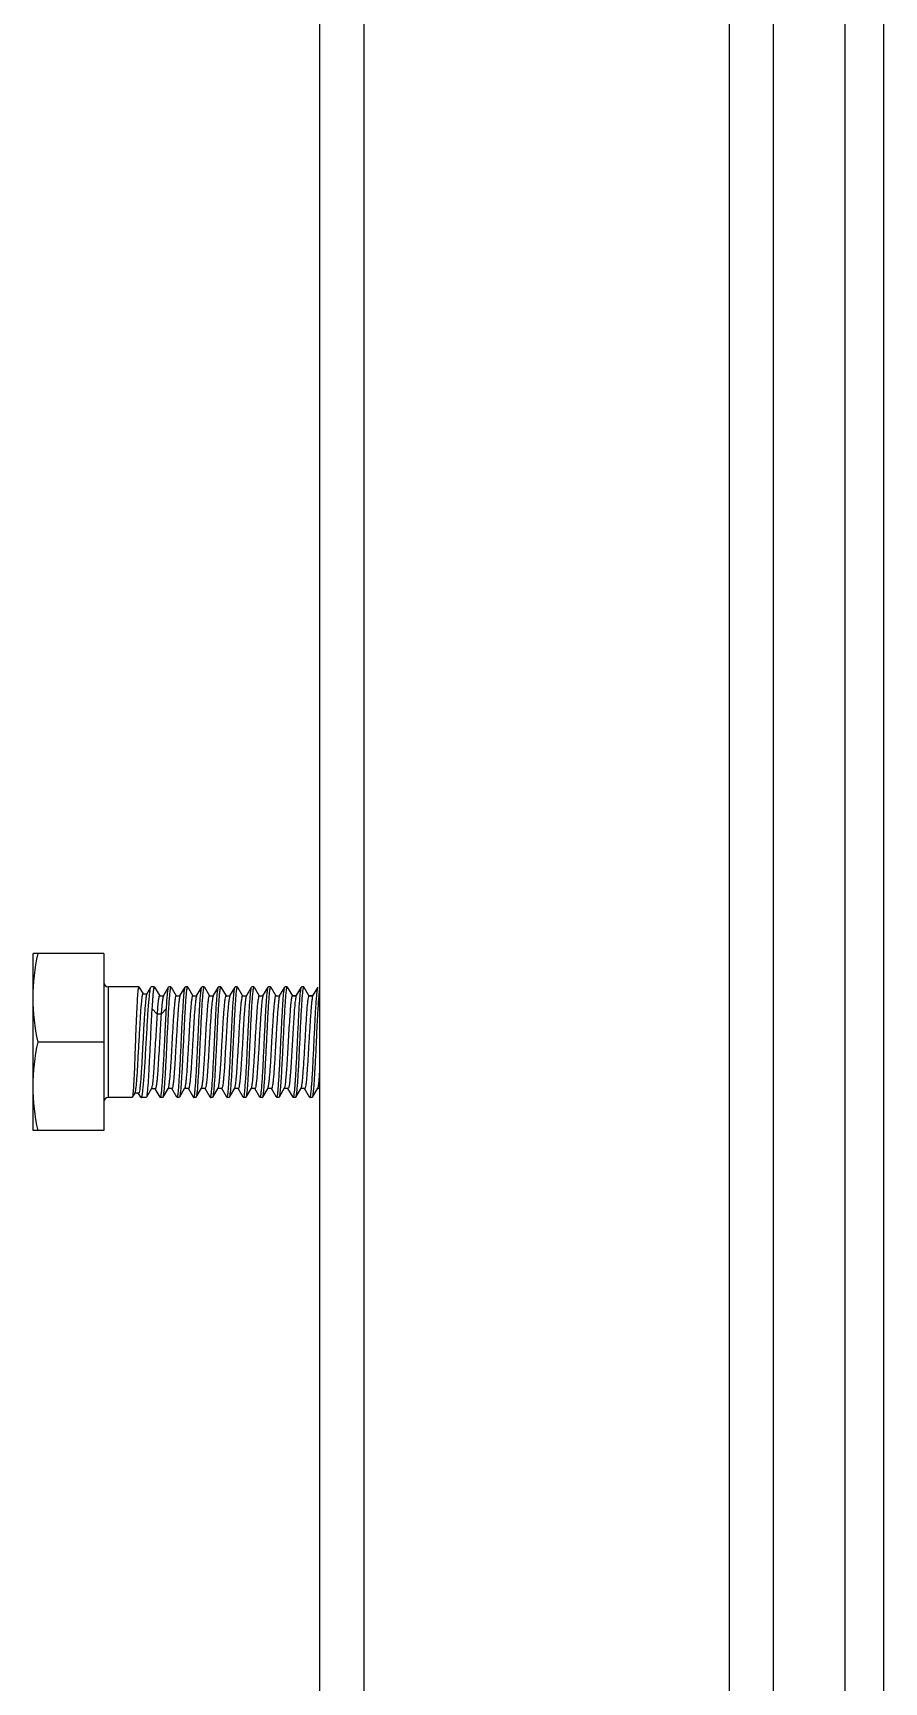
# Model space of a CAD drawing. Extents: x 27938 to 1042331, y -235042 to 1535213.
# Drawn here: x 730488 to 731117, y 753909 to 755128 of the extents above; entities that cross this region are included whole.
import ezdxf

# ---------------------------------------------------------------- set-up
doc = ezdxf.new("R2010")
doc.units = 0
doc.header["$LTSCALE"] = 1000
doc.header["$MEASUREMENT"] = 0

msp = doc.modelspace()

# ---------------------------------------------------------------- linework, layer by layer
for p, q in [((731116.6, 753199.4), (731116.6, 755867.8)), ((731088, 753483.8), (731088, 755746.9)), ((730699.6, 755594.1), (730699.6, 752879.2)), ((730732.3, 755594.1), (730732.3, 752879.2)), ((731002.1, 755594.1), (731002.1, 752879.2)), ((731034.8, 755594.1), (731034.8, 752879.2)), ((730487.8, 754316.4), (730487.8, 754447.2)), ((730540.1, 754447.2), (730487.8, 754447.2)), ((730540.1, 754447.2), (730540.1, 754316.4)), ((730543.4, 754422.7), (730543.4, 754340.9)), ((730565.9, 754422.7), (730543.4, 754422.7)), ((730566.1, 754422.6), (730565.9, 754422.7)), ((730566.1, 754422.6), (730569.1, 754417.4)), ((730569, 754417.4), (730571.9, 754417.4)), ((730571.8, 754417.3), (730574.9, 754422.5)), ((730574.9, 754422.5), (730575.1, 754422.7)), ((730577.4, 754422.7), (730575.1, 754422.7)), ((730577.6, 754422.5), (730577.4, 754422.7)), ((730577.6, 754422.5), (730581.4, 754416)), ((730581.3, 754416), (730584.2, 754416)), ((730584.1, 754415.9), (730588, 754422.5)), ((730589.7, 754422.7), (730588.1, 754422.7)), ((730589.8, 754422.5), (730589.7, 754422.7)), ((730589.8, 754422.5), (730593.6, 754416)), ((730593.5, 754416), (730596.5, 754416)), ((730596.4, 754415.9), (730596.3, 754415.7)), ((730596.4, 754415.9), (730600.3, 754422.5)), ((730600.3, 754422.5), (730600.4, 754422.7)), ((730601.9, 754422.7), (730600.4, 754422.7)), ((730602.1, 754422.5), (730601.9, 754422.7)), ((730602.1, 754422.5), (730605.9, 754416)), ((730605.8, 754416), (730608.8, 754416)), ((730608.7, 754415.9), (730608.6, 754415.7)), ((730608.7, 754415.9), (730612.5, 754422.5)), ((730612.5, 754422.5), (730612.7, 754422.7)), ((730614.2, 754422.7), (730612.7, 754422.7)), ((730614.4, 754422.5), (730614.2, 754422.7)), ((730614.4, 754422.5), (730618.2, 754416)), ((730618.1, 754416), (730621, 754416)), ((730620.9, 754415.9), (730620.8, 754415.7)), ((730620.9, 754415.9), (730624.8, 754422.5)), ((730624.8, 754422.5), (730624.9, 754422.7)), ((730626.5, 754422.7), (730624.9, 754422.7)), ((730626.6, 754422.5), (730626.5, 754422.7)), ((730626.6, 754422.5), (730630.4, 754416)), ((730630.3, 754416), (730633.3, 754416)), ((730633.2, 754415.9), (730637.1, 754422.5)), ((730638.7, 754422.7), (730637.2, 754422.7)), ((730638.9, 754422.5), (730638.7, 754422.7)), ((730638.9, 754422.5), (730642.7, 754416)), ((730642.6, 754416), (730645.6, 754416)), ((730645.5, 754415.9), (730645.4, 754415.7)), ((730645.5, 754415.9), (730649.3, 754422.5)), ((730649.3, 754422.5), (730649.5, 754422.7)), ((730651, 754422.7), (730649.5, 754422.7)), ((730651.2, 754422.5), (730651, 754422.7)), ((730651.2, 754422.5), (730655, 754416)), ((730654.9, 754416), (730657.8, 754416)), ((730657.7, 754415.9), (730657.6, 754415.7)), ((730657.7, 754415.9), (730661.6, 754422.5)), ((730661.6, 754422.5), (730661.7, 754422.7)), ((730663.3, 754422.7), (730661.7, 754422.7)), ((730663.4, 754422.5), (730663.3, 754422.7)), ((730663.4, 754422.5), (730667.2, 754416)), ((730667.1, 754416), (730670.1, 754416)), ((730670, 754415.9), (730669.9, 754415.7)), ((730670, 754415.9), (730673.9, 754422.5)), ((730673.9, 754422.5), (730674, 754422.7)), ((730675.5, 754422.7), (730674, 754422.7)), ((730675.7, 754422.5), (730675.5, 754422.7)), ((730675.7, 754422.5), (730679.5, 754416)), ((730679.4, 754416), (730682.4, 754416)), ((730682.4, 754416.1), (730679.5, 754416.1)), ((730682.3, 754415.9), (730686.1, 754422.5)), ((730686.1, 754422.5), (730686.3, 754422.7)), ((730687.8, 754422.7), (730686.3, 754422.7)), ((730688, 754422.5), (730687.8, 754422.7)), ((730688, 754422.5), (730691.7, 754416)), ((730694.6, 754416.1), (730691.7, 754416.1)), ((730691.7, 754416), (730694.6, 754416)), ((730694.5, 754415.9), (730694.4, 754415.7)), ((730694.5, 754415.9), (730698.4, 754422.5)), ((730579.5, 754402.5), (730575.6, 754406.5)), ((730582.5, 754402.5), (730579.5, 754402.5)), ((730586.4, 754406.5), (730582.5, 754402.5)), ((730540.1, 754381.8), (730491.5, 754381.8)), ((730623.5, 754384), (730623.4, 754381.8)), ((730634.1, 754381.8), (730634.3, 754384)), ((730561.1, 754340.9), (730543.4, 754340.9)), ((730563, 754344.1), (730561.1, 754341)), ((730561.1, 754341), (730561.1, 754340.9)), ((730565.9, 754344), (730562.9, 754344)), ((730567.5, 754341.1), (730565.8, 754343.9)), ((730567.5, 754341.1), (730567.7, 754340.9)), ((730571.4, 754340.9), (730567.7, 754340.9)), ((730571.6, 754341), (730571.4, 754340.9)), ((730575.3, 754347.4), (730571.6, 754341)), ((730578.2, 754347.3), (730575.2, 754347.3)), ((730581.7, 754341), (730578.1, 754347.3)), ((730581.7, 754341), (730581.9, 754340.9)), ((730583.6, 754340.9), (730581.9, 754340.9)), ((730583.7, 754341), (730583.6, 754340.9)), ((730587.6, 754347.7), (730583.7, 754341)), ((730590.5, 754347.5), (730587.5, 754347.5)), ((730594.1, 754341), (730590.4, 754347.5)), ((730594.1, 754341), (730594.3, 754340.9)), ((730595.8, 754340.9), (730594.3, 754340.9)), ((730596, 754341), (730595.8, 754340.9)), ((730599.8, 754347.7), (730596, 754341)), ((730602.7, 754347.5), (730599.8, 754347.5)), ((730606.4, 754341), (730602.6, 754347.5)), ((730606.4, 754341), (730606.5, 754340.9)), ((730608.1, 754340.9), (730606.5, 754340.9)), ((730608.2, 754341), (730608.1, 754340.9)), ((730612.1, 754347.7), (730608.2, 754341)), ((730615, 754347.5), (730612, 754347.5)), ((730618.7, 754341), (730614.9, 754347.5)), ((730618.7, 754341), (730618.8, 754340.9)), ((730620.3, 754340.9), (730618.8, 754340.9)), ((730620.5, 754341), (730620.3, 754340.9)), ((730624.4, 754347.7), (730620.5, 754341)), ((730627.3, 754347.5), (730624.3, 754347.5)), ((730630.9, 754341), (730627.2, 754347.5)), ((730630.9, 754341), (730631.1, 754340.9)), ((730632.6, 754340.9), (730631.1, 754340.9)), ((730632.8, 754341), (730632.6, 754340.9)), ((730636.6, 754347.7), (730632.8, 754341)), ((730639.5, 754347.5), (730636.6, 754347.5)), ((730643.2, 754341), (730639.4, 754347.5)), ((730643.2, 754341), (730643.3, 754340.9)), ((730644.9, 754340.9), (730643.3, 754340.9)), ((730645, 754341), (730644.9, 754340.9)), ((730648.9, 754347.7), (730645, 754341)), ((730651.8, 754347.5), (730648.8, 754347.5)), ((730655.5, 754341), (730651.7, 754347.5)), ((730655.5, 754341), (730655.6, 754340.9)), ((730657.1, 754340.9), (730655.6, 754340.9)), ((730657.3, 754341), (730657.1, 754340.9)), ((730661.2, 754347.7), (730657.3, 754341)), ((730664.1, 754347.5), (730661.1, 754347.5)), ((730667.7, 754341), (730664, 754347.5)), ((730667.7, 754341), (730667.9, 754340.9)), ((730669.4, 754340.9), (730667.9, 754340.9)), ((730669.6, 754341), (730669.4, 754340.9)), ((730673.4, 754347.7), (730669.6, 754341)), ((730676.3, 754347.5), (730673.3, 754347.5)), ((730680, 754341), (730676.2, 754347.5)), ((730680, 754341), (730680.1, 754340.9)), ((730681.7, 754340.9), (730680.1, 754340.9)), ((730681.8, 754341), (730681.7, 754340.9)), ((730685.7, 754347.7), (730681.8, 754341)), ((730688.6, 754347.5), (730685.6, 754347.5)), ((730692.2, 754341), (730688.5, 754347.5)), ((730692.2, 754341), (730692.4, 754340.9)), ((730693.9, 754340.9), (730692.4, 754340.9)), ((730694.1, 754341), (730693.9, 754340.9)), ((730698, 754347.7), (730694.1, 754341)), ((730699.6, 754347.5), (730697.9, 754347.5)), ((730540.1, 754316.4), (730487.8, 754316.4))]:
    msp.add_line(p, q)
for centre, start, end in [((730543.4, 754425.9), 180, 270), ((730543.4, 754337.6), 90, 180)]:
    msp.add_arc(centre, 3.27, start, end)
for points in [[(730487.8, 754414.5), (730487.8, 754425.5), (730489.2, 754436.5), (730491.5, 754447.2)], [(730491.5, 754381.8), (730489.2, 754392.5), (730487.8, 754403.5), (730487.8, 754414.5)], [(730487.8, 754349.1), (730487.8, 754360), (730489.2, 754371), (730491.5, 754381.8)], [(730491.5, 754316.4), (730489.2, 754327.1), (730487.8, 754338.1), (730487.8, 754349.1)]]:
    msp.add_open_spline(points, degree=3)
for points, knots in [([(730569, 754417.4), (730568.9, 754417.4), (730568.7, 754417.1), (730568.5, 754416.6), (730568.4, 754415.8), (730568.1, 754414), (730567.8, 754411.1), (730567.4, 754406.7), (730567, 754401.4), (730566.7, 754395.4), (730566.3, 754388.8), (730565.8, 754379.7), (730565.3, 754370.7), (730564.8, 754362.1), (730564.5, 754356.6), (730564.1, 754351.9), (730563.8, 754348.3), (730563.4, 754345.8), (730563.2, 754344.5), (730563, 754344.1)], [0, 0, 0, 0, 0.003488, 0.010904, 0.022688, 0.038824, 0.083607, 0.143647, 0.216697, 0.300025, 0.390537, 0.484902, 0.671459, 0.756962, 0.833182, 0.897479, 0.947675, 0.982144, 1, 1, 1, 1]), ([(730565.9, 754422.7), (730565.9, 754422.7), (730565.7, 754422.3), (730565.6, 754421.8), (730565.4, 754420.8), (730565.2, 754418.8), (730564.9, 754415.3), (730564.6, 754410.3), (730564.3, 754404.2), (730564, 754397.2), (730563.7, 754389.7), (730563.5, 754384.4), (730563.4, 754381.8)], [0, 0, 0, 0, 0.006203, 0.021073, 0.045141, 0.078305, 0.170688, 0.294821, 0.44599, 0.618417, 0.805472, 1, 1, 1, 1]), ([(730571.8, 754417.3), (730571.6, 754416.9), (730571.4, 754415.5), (730571, 754412.9), (730570.7, 754409.1), (730570.3, 754404.3), (730569.9, 754398.6), (730569.4, 754389.9), (730568.9, 754380.9), (730568.5, 754371.8), (730568.1, 754365.3), (730567.7, 754359.4), (730567.4, 754354.2), (730567, 754350), (730566.7, 754347), (730566.4, 754345.1), (730566.1, 754344.2), (730566, 754344), (730565.9, 754344)], [0, 0, 0, 0, 0.018844, 0.055045, 0.107437, 0.174076, 0.252464, 0.339678, 0.527511, 0.621285, 0.710453, 0.791854, 0.862644, 0.920393, 0.963178, 0.989688, 0.996707, 1, 1, 1, 1]), ([(730571.5, 754381.8), (730571.8, 754386.7), (730572.2, 754393.9), (730572.7, 754403), (730573.2, 754409), (730573.6, 754414), (730574, 754417.9), (730574.4, 754420.6), (730574.6, 754422.1), (730574.9, 754422.5)], [0, 0, 0, 0, 0.361155, 0.526427, 0.673911, 0.798642, 0.896457, 0.964179, 1, 1, 1, 1]), ([(730577.4, 754422.7), (730577.3, 754422.7), (730577.1, 754422.2), (730576.9, 754421.5), (730576.7, 754420.1), (730576.5, 754418.3), (730576.3, 754415.9), (730576, 754412), (730575.8, 754408.8), (730575.6, 754406.5)], [0, 0, 0, 0, 0.021546, 0.072917, 0.155846, 0.269667, 0.412995, 0.584026, 1, 1, 1, 1]), ([(730581.3, 754416), (730581.2, 754416), (730580.9, 754415.7), (730580.8, 754415), (730580.5, 754413.9), (730580.2, 754411.6), (730579.8, 754407.7), (730579.6, 754404.4), (730579.5, 754402.5)], [0, 0, 0, 0, 0.023235, 0.075178, 0.15823, 0.271917, 0.585415, 1, 1, 1, 1]), ([(730584.1, 754415.9), (730583.9, 754415.5), (730583.7, 754414), (730583.2, 754411.3), (730582.9, 754407.3), (730582.6, 754404.2), (730582.5, 754402.5)], [0, 0, 0, 0, 0.108395, 0.316903, 0.618184, 1, 1, 1, 1]), ([(730586.4, 754406.5), (730586.5, 754408.6), (730586.7, 754412.3), (730587.1, 754417.1), (730587.4, 754420.2), (730587.7, 754421.8), (730587.9, 754422.4), (730588, 754422.5)], [0, 0, 0, 0, 0.387446, 0.690986, 0.897716, 0.962073, 1, 1, 1, 1]), ([(730589.7, 754422.7), (730589.6, 754422.7), (730589.4, 754422.3), (730589.3, 754421.8), (730589.1, 754420.8), (730588.8, 754418.8), (730588.5, 754415.3), (730588.1, 754410.3), (730587.7, 754404.2), (730587.4, 754397.2), (730587, 754389.7), (730586.7, 754384.4), (730586.6, 754381.8)], [0, 0, 0, 0, 0.006697, 0.021779, 0.045964, 0.079194, 0.171609, 0.295674, 0.446694, 0.618911, 0.805729, 1, 1, 1, 1]), ([(730593.5, 754416), (730593.4, 754416), (730593.3, 754415.8), (730593, 754415), (730592.7, 754413.2), (730592.4, 754410.3), (730592, 754406.3), (730591.6, 754401.4), (730591.3, 754395.9), (730590.9, 754389.8), (730590.4, 754381.3), (730590, 754372.9), (730589.5, 754364.9), (730589.1, 754359.7), (730588.7, 754355.2), (730588.4, 754351.7), (730588, 754349.3), (730587.8, 754348.1), (730587.6, 754347.7)], [0, 0, 0, 0, 0.003515, 0.010772, 0.037949, 0.081609, 0.140308, 0.211978, 0.294061, 0.383612, 0.477415, 0.664253, 0.750571, 0.827952, 0.893624, 0.945254, 0.981055, 1, 1, 1, 1]), ([(730588, 754422.5), (730588, 754422.6), (730588, 754422.6), (730588.1, 754422.7), (730588.1, 754422.7)], [0, 0, 0, 0, 0.600476, 1, 1, 1, 1]), ([(730596.3, 754415.7), (730596.1, 754415.3), (730595.9, 754413.9), (730595.5, 754411.3), (730595.2, 754407.7), (730594.7, 754401.2), (730594.1, 754391.7), (730593.5, 754381.6), (730593, 754373.2), (730592.7, 754367.2), (730592.3, 754361.8), (730592, 754357), (730591.6, 754353.1), (730591.3, 754350.3), (730591, 754348.5), (730590.7, 754347.7), (730590.5, 754347.5), (730590.5, 754347.5)], [0, 0, 0, 0, 0.022098, 0.060554, 0.114206, 0.18123, 0.34569, 0.53115, 0.623722, 0.711849, 0.792446, 0.862698, 0.92016, 0.962863, 0.989437, 0.99654, 1, 1, 1, 1]), ([(730597.3, 754381.8), (730597.6, 754386.7), (730597.9, 754394), (730598.4, 754403.2), (730598.8, 754409.2), (730599.1, 754414.2), (730599.4, 754418.1), (730599.8, 754420.7), (730600, 754422.1), (730600.3, 754422.5)], [0, 0, 0, 0, 0.363963, 0.530225, 0.678242, 0.802937, 0.90006, 0.966368, 1, 1, 1, 1]), ([(730601.9, 754422.7), (730601.9, 754422.7), (730601.7, 754422.3), (730601.5, 754421.8), (730601.3, 754420.8), (730601.1, 754418.8), (730600.7, 754415.3), (730600.4, 754410.3), (730600, 754404.2), (730599.6, 754397.2), (730599.3, 754389.7), (730599, 754384.4), (730598.9, 754381.8)], [0, 0, 0, 0, 0.006689, 0.021764, 0.045941, 0.079165, 0.171569, 0.295632, 0.446659, 0.618889, 0.805716, 1, 1, 1, 1]), ([(730605.8, 754416), (730605.7, 754416), (730605.5, 754415.8), (730605.3, 754415), (730605, 754413.2), (730604.6, 754410.3), (730604.3, 754406.3), (730603.9, 754401.4), (730603.5, 754395.9), (730603.2, 754389.8), (730602.7, 754381.3), (730602.2, 754372.9), (730601.7, 754364.9), (730601.4, 754359.7), (730601, 754355.2), (730600.7, 754351.7), (730600.3, 754349.3), (730600.1, 754348.1), (730599.8, 754347.7)], [0, 0, 0, 0, 0.003515, 0.010772, 0.037949, 0.081609, 0.140308, 0.211978, 0.294061, 0.383612, 0.477415, 0.664253, 0.750571, 0.827952, 0.893624, 0.945254, 0.981055, 1, 1, 1, 1]), ([(730608.6, 754415.7), (730608.4, 754415.2), (730608.1, 754413.9), (730607.8, 754411.3), (730607.4, 754407.6), (730606.9, 754401.1), (730606.3, 754391.6), (730605.8, 754381.5), (730605.3, 754373.2), (730604.9, 754367.2), (730604.6, 754361.8), (730604.2, 754357), (730603.9, 754353.1), (730603.5, 754350.3), (730603.2, 754348.5), (730603, 754347.7), (730602.8, 754347.5), (730602.7, 754347.5)], [0, 0, 0, 0, 0.022237, 0.060809, 0.11455, 0.181633, 0.346125, 0.531524, 0.624042, 0.712107, 0.792639, 0.862829, 0.920237, 0.962898, 0.989446, 0.996542, 1, 1, 1, 1]), ([(730609.6, 754381.8), (730609.9, 754386.7), (730610.2, 754394), (730610.7, 754403.2), (730611, 754409.2), (730611.4, 754414.2), (730611.7, 754418.1), (730612.1, 754420.7), (730612.3, 754422.1), (730612.5, 754422.5)], [0, 0, 0, 0, 0.363959, 0.530225, 0.678245, 0.80294, 0.900061, 0.966367, 1, 1, 1, 1]), ([(730614.2, 754422.7), (730614.1, 754422.7), (730613.9, 754422.3), (730613.8, 754421.8), (730613.6, 754420.8), (730613.3, 754418.8), (730613, 754415.3), (730612.6, 754410.3), (730612.3, 754404.2), (730611.9, 754397.2), (730611.5, 754389.7), (730611.3, 754384.4), (730611.1, 754381.8)], [0, 0, 0, 0, 0.00668, 0.021743, 0.045911, 0.079128, 0.171521, 0.29558, 0.446613, 0.618858, 0.805701, 1, 1, 1, 1]), ([(730618.1, 754416), (730618, 754416), (730617.8, 754415.8), (730617.6, 754415), (730617.2, 754413.2), (730616.9, 754410.3), (730616.5, 754406.3), (730616.2, 754401.4), (730615.8, 754395.9), (730615.4, 754389.8), (730615, 754381.3), (730614.5, 754372.9), (730614, 754364.9), (730613.6, 754359.7), (730613.3, 754355.2), (730612.9, 754351.7), (730612.6, 754349.3), (730612.3, 754348.1), (730612.1, 754347.7)], [0, 0, 0, 0, 0.003515, 0.010772, 0.037949, 0.081609, 0.140308, 0.211978, 0.294061, 0.383612, 0.477416, 0.664253, 0.750571, 0.827952, 0.893624, 0.945254, 0.981055, 1, 1, 1, 1]), ([(730620.8, 754415.7), (730620.7, 754415.2), (730620.4, 754413.8), (730620.1, 754411.2), (730619.7, 754407.6), (730619.2, 754401.1), (730618.6, 754391.6), (730618, 754381.5), (730617.6, 754373.1), (730617.2, 754367.2), (730616.8, 754361.7), (730616.5, 754357), (730616.1, 754353.1), (730615.8, 754350.3), (730615.5, 754348.5), (730615.2, 754347.7), (730615.1, 754347.5), (730615, 754347.5)], [0, 0, 0, 0, 0.022376, 0.061065, 0.114893, 0.182035, 0.346559, 0.531898, 0.624361, 0.712364, 0.792832, 0.86296, 0.920314, 0.962934, 0.989455, 0.996544, 1, 1, 1, 1]), ([(730621.9, 754381.8), (730622.1, 754386.7), (730622.5, 754394), (730622.9, 754403.2), (730623.3, 754409.2), (730623.7, 754414.2), (730624, 754418.1), (730624.4, 754420.7), (730624.6, 754422.1), (730624.8, 754422.5)], [0, 0, 0, 0, 0.363957, 0.530226, 0.678247, 0.80294, 0.900059, 0.966367, 1, 1, 1, 1]), ([(730626.5, 754422.7), (730626.4, 754422.7), (730626.2, 754422.4), (730626.1, 754421.8), (730625.9, 754420.9), (730625.6, 754419), (730625.3, 754415.8), (730625, 754411.1), (730624.6, 754405.4), (730624.2, 754398.8), (730623.9, 754391.5), (730623.6, 754386.6), (730623.5, 754384)], [0, 0, 0, 0, 0.006689, 0.021571, 0.045424, 0.078208, 0.169526, 0.292465, 0.442701, 0.6149, 0.802905, 1, 1, 1, 1]), ([(730630.3, 754416), (730630.2, 754416), (730630.1, 754415.8), (730629.8, 754415), (730629.5, 754413.2), (730629.2, 754410.3), (730628.8, 754406.4), (730628.4, 754401.5), (730627.9, 754393.9), (730627.6, 754387.8), (730627.4, 754383.6)], [0, 0, 0, 0, 0.007368, 0.022553, 0.07941, 0.170757, 0.293599, 0.443643, 0.615565, 1, 1, 1, 1]), ([(730633.2, 754415.9), (730633, 754415.5), (730632.8, 754414.4), (730632.4, 754412.3), (730632.1, 754409.2), (730631.8, 754405.2), (730631.4, 754400.5), (730631, 754393.3), (730630.7, 754387.6), (730630.4, 754383.6)], [0, 0, 0, 0, 0.036414, 0.10397, 0.201071, 0.324823, 0.471425, 0.636308, 1, 1, 1, 1]), ([(730634.3, 754384), (730634.5, 754388.7), (730634.8, 754395.6), (730635.3, 754404.4), (730635.6, 754410), (730636, 754414.7), (730636.3, 754418.4), (730636.6, 754420.8), (730636.8, 754422.2), (730637.1, 754422.5)], [0, 0, 0, 0, 0.367266, 0.533405, 0.680662, 0.804347, 0.900563, 0.966339, 1, 1, 1, 1]), ([(730638.7, 754422.7), (730638.7, 754422.7), (730638.5, 754422.3), (730638.3, 754421.8), (730638.1, 754420.8), (730637.9, 754418.8), (730637.5, 754415.3), (730637.2, 754410.3), (730636.8, 754404.2), (730636.4, 754397.2), (730636.1, 754389.7), (730635.8, 754384.4), (730635.7, 754381.8)], [0, 0, 0, 0, 0.006689, 0.021763, 0.04594, 0.079164, 0.171568, 0.295631, 0.446657, 0.618886, 0.805714, 1, 1, 1, 1]), ([(730642.6, 754416), (730642.5, 754416), (730642.3, 754415.8), (730642.1, 754415), (730641.8, 754413.2), (730641.4, 754410.3), (730641.1, 754406.3), (730640.7, 754401.4), (730640.3, 754395.9), (730640, 754389.8), (730639.5, 754381.3), (730639, 754372.9), (730638.5, 754364.9), (730638.2, 754359.7), (730637.8, 754355.2), (730637.5, 754351.7), (730637.1, 754349.3), (730636.9, 754348.1), (730636.6, 754347.7)], [0, 0, 0, 0, 0.003516, 0.010772, 0.037949, 0.081609, 0.140308, 0.211978, 0.294061, 0.383612, 0.477416, 0.664254, 0.750571, 0.827952, 0.893624, 0.945254, 0.981055, 1, 1, 1, 1]), ([(730637.1, 754422.5), (730637.1, 754422.6), (730637.1, 754422.6), (730637.2, 754422.7), (730637.2, 754422.7)], [0, 0, 0, 0, 0.600612, 1, 1, 1, 1]), ([(730645.4, 754415.7), (730645.2, 754415.2), (730644.9, 754413.8), (730644.6, 754411.2), (730644.2, 754407.5), (730643.7, 754401), (730643.1, 754391.5), (730642.6, 754381.4), (730642.1, 754373.1), (730641.7, 754367.1), (730641.4, 754361.7), (730641, 754357), (730640.7, 754353.1), (730640.3, 754350.3), (730640, 754348.5), (730639.8, 754347.7), (730639.6, 754347.5), (730639.5, 754347.5)], [0, 0, 0, 0, 0.022654, 0.061574, 0.115578, 0.182837, 0.347426, 0.532643, 0.624999, 0.712877, 0.793216, 0.863221, 0.920468, 0.963004, 0.989473, 0.996549, 1, 1, 1, 1]), ([(730646.4, 754381.8), (730646.6, 754386.7), (730647, 754394), (730647.5, 754403.2), (730647.8, 754409.2), (730648.2, 754414.2), (730648.5, 754418.1), (730648.9, 754420.7), (730649.1, 754422.1), (730649.3, 754422.5)], [0, 0, 0, 0, 0.363961, 0.530225, 0.678245, 0.802939, 0.90006, 0.966367, 1, 1, 1, 1]), ([(730651, 754422.7), (730650.9, 754422.7), (730650.7, 754422.3), (730650.6, 754421.8), (730650.4, 754420.8), (730650.1, 754418.8), (730649.8, 754415.3), (730649.4, 754410.3), (730649.1, 754404.2), (730648.7, 754397.2), (730648.3, 754389.7), (730648.1, 754384.4), (730647.9, 754381.8)], [0, 0, 0, 0, 0.006676, 0.021733, 0.045899, 0.079113, 0.171508, 0.295569, 0.446596, 0.61884, 0.805693, 1, 1, 1, 1]), ([(730654.9, 754416), (730654.8, 754416), (730654.6, 754415.8), (730654.4, 754415), (730654, 754413.2), (730653.7, 754410.3), (730653.3, 754406.3), (730653, 754401.4), (730652.6, 754395.9), (730652.2, 754389.8), (730651.8, 754381.3), (730651.3, 754372.9), (730650.8, 754364.9), (730650.4, 754359.7), (730650.1, 754355.2), (730649.7, 754351.7), (730649.4, 754349.3), (730649.1, 754348.1), (730648.9, 754347.7)], [0, 0, 0, 0, 0.003516, 0.010771, 0.037949, 0.081609, 0.140308, 0.211978, 0.294061, 0.383613, 0.477416, 0.664254, 0.750571, 0.827952, 0.893624, 0.945254, 0.981055, 1, 1, 1, 1]), ([(730657.6, 754415.7), (730657.4, 754415.2), (730657.2, 754413.8), (730656.8, 754411.2), (730656.5, 754407.5), (730656, 754401), (730655.4, 754391.5), (730654.8, 754381.4), (730654.4, 754373.1), (730654, 754367.1), (730653.6, 754361.7), (730653.3, 754357), (730652.9, 754353.1), (730652.6, 754350.3), (730652.3, 754348.5), (730652, 754347.7), (730651.9, 754347.5), (730651.8, 754347.5)], [0, 0, 0, 0, 0.022792, 0.061828, 0.11592, 0.183237, 0.347858, 0.533014, 0.625317, 0.713133, 0.793408, 0.863351, 0.920544, 0.963039, 0.989482, 0.996551, 1, 1, 1, 1]), ([(730658.7, 754381.8), (730658.9, 754386.7), (730659.3, 754394), (730659.7, 754403.2), (730660.1, 754409.2), (730660.5, 754414.2), (730660.8, 754418.1), (730661.2, 754420.7), (730661.4, 754422.1), (730661.6, 754422.5)], [0, 0, 0, 0, 0.363962, 0.530226, 0.678239, 0.802933, 0.900057, 0.966368, 1, 1, 1, 1]), ([(730663.3, 754422.7), (730663.2, 754422.7), (730663, 754422.3), (730662.9, 754421.8), (730662.7, 754420.8), (730662.4, 754418.8), (730662.1, 754415.3), (730661.7, 754410.3), (730661.3, 754404.2), (730661, 754397.2), (730660.6, 754389.7), (730660.3, 754384.4), (730660.2, 754381.8)], [0, 0, 0, 0, 0.006697, 0.021779, 0.045964, 0.079195, 0.171609, 0.295674, 0.446694, 0.618911, 0.805729, 1, 1, 1, 1]), ([(730667.1, 754416), (730667, 754416), (730666.9, 754415.8), (730666.6, 754415), (730666.3, 754413.2), (730666, 754410.3), (730665.6, 754406.3), (730665.2, 754401.4), (730664.9, 754395.9), (730664.5, 754389.8), (730664, 754381.3), (730663.6, 754372.9), (730663.1, 754364.9), (730662.7, 754359.7), (730662.3, 754355.2), (730662, 754351.7), (730661.6, 754349.3), (730661.4, 754348.1), (730661.2, 754347.7)], [0, 0, 0, 0, 0.003516, 0.010771, 0.037949, 0.081609, 0.140308, 0.211978, 0.294061, 0.383613, 0.477416, 0.664254, 0.750571, 0.827952, 0.893624, 0.945254, 0.981055, 1, 1, 1, 1]), ([(730669.9, 754415.7), (730669.7, 754415.2), (730669.5, 754413.8), (730669.1, 754411.1), (730668.8, 754407.5), (730668.3, 754401), (730667.7, 754391.5), (730667.1, 754381.4), (730666.6, 754373), (730666.3, 754367.1), (730665.9, 754361.7), (730665.6, 754357), (730665.2, 754353.1), (730664.9, 754350.3), (730664.5, 754348.5), (730664.3, 754347.7), (730664.1, 754347.5), (730664.1, 754347.5)], [0, 0, 0, 0, 0.022931, 0.062083, 0.116262, 0.183637, 0.34829, 0.533386, 0.625634, 0.713389, 0.793599, 0.863481, 0.920621, 0.963074, 0.989491, 0.996553, 1, 1, 1, 1]), ([(730670.9, 754381.8), (730671.2, 754386.7), (730671.5, 754394), (730672, 754403.2), (730672.4, 754409.2), (730672.7, 754414.2), (730673, 754418.1), (730673.4, 754420.7), (730673.6, 754422.1), (730673.9, 754422.5)], [0, 0, 0, 0, 0.363963, 0.530225, 0.678242, 0.802937, 0.90006, 0.966368, 1, 1, 1, 1]), ([(730675.5, 754422.7), (730675.5, 754422.7), (730675.3, 754422.3), (730675.1, 754421.8), (730674.9, 754420.8), (730674.7, 754418.8), (730674.3, 754415.3), (730674, 754410.3), (730673.6, 754404.2), (730673.2, 754397.2), (730672.9, 754389.7), (730672.6, 754384.4), (730672.5, 754381.8)], [0, 0, 0, 0, 0.006686, 0.021758, 0.045933, 0.079154, 0.171555, 0.295617, 0.446646, 0.618881, 0.805711, 1, 1, 1, 1]), ([(730679.4, 754416), (730679.3, 754416), (730679, 754415.5), (730678.8, 754414.7), (730678.6, 754413.2), (730678.3, 754411.2), (730678.1, 754408.7), (730677.7, 754404.5), (730677.3, 754398.3), (730676.8, 754390.1), (730676.3, 754381.3), (730675.8, 754372.6), (730675.4, 754366.9), (730675.3, 754364.1)], [0, 0, 0, 0, 0.007549, 0.025288, 0.053782, 0.092698, 0.14142, 0.199125, 0.337396, 0.498012, 0.669894, 0.841157, 1, 1, 1, 1]), ([(730682.3, 754415.9), (730682.1, 754415.7), (730682, 754415), (730681.6, 754413.1), (730681.2, 754409.4), (730680.7, 754403.8), (730680.3, 754396.8), (730679.8, 754388.9), (730679.2, 754377.9), (730678.7, 754369.6), (730678.3, 754364.1)], [0, 0, 0, 0, 0.014139, 0.038106, 0.114569, 0.22512, 0.362916, 0.519336, 0.684562, 1, 1, 1, 1]), ([(730683.2, 754381.8), (730683.4, 754386.7), (730683.8, 754394), (730684.3, 754403.2), (730684.6, 754409.2), (730685, 754414.2), (730685.3, 754418.1), (730685.7, 754420.7), (730685.9, 754422.1), (730686.1, 754422.5)], [0, 0, 0, 0, 0.363958, 0.530225, 0.678245, 0.80294, 0.90006, 0.966367, 1, 1, 1, 1]), ([(730687.8, 754422.7), (730687.7, 754422.7), (730687.5, 754422.3), (730687.4, 754421.8), (730687.2, 754420.8), (730686.9, 754418.8), (730686.6, 754415.3), (730686.2, 754410.3), (730685.9, 754404.2), (730685.5, 754397.2), (730685.1, 754389.7), (730684.9, 754384.4), (730684.7, 754381.8)], [0, 0, 0, 0, 0.006677, 0.021736, 0.045902, 0.079117, 0.171507, 0.295565, 0.446598, 0.618848, 0.805696, 1, 1, 1, 1]), ([(730691.7, 754416), (730691.6, 754416), (730691.4, 754415.8), (730691.2, 754415), (730690.8, 754413.2), (730690.5, 754410.3), (730690.1, 754406.3), (730689.8, 754401.4), (730689.4, 754395.9), (730689, 754389.8), (730688.6, 754381.3), (730688.1, 754372.9), (730687.6, 754364.9), (730687.2, 754359.7), (730686.9, 754355.2), (730686.5, 754351.7), (730686.2, 754349.3), (730685.9, 754348.1), (730685.7, 754347.7)], [0, 0, 0, 0, 0.003516, 0.010771, 0.037949, 0.081609, 0.140308, 0.211978, 0.294061, 0.383613, 0.477416, 0.664254, 0.750571, 0.827952, 0.893624, 0.945254, 0.981055, 1, 1, 1, 1]), ([(730694.4, 754415.7), (730694.2, 754415.2), (730694, 754413.7), (730693.6, 754411.1), (730693.3, 754407.4), (730692.8, 754400.9), (730692.2, 754391.4), (730691.6, 754381.3), (730691.1, 754373), (730690.8, 754367.1), (730690.4, 754361.7), (730690.1, 754356.9), (730689.7, 754353.1), (730689.4, 754350.3), (730689.1, 754348.5), (730688.8, 754347.7), (730688.7, 754347.5), (730688.6, 754347.5)], [0, 0, 0, 0, 0.023208, 0.06259, 0.116944, 0.184435, 0.349152, 0.534126, 0.626268, 0.713899, 0.79398, 0.86374, 0.920773, 0.963144, 0.989509, 0.996558, 1, 1, 1, 1]), ([(730695.5, 754381.8), (730695.7, 754386.7), (730696.1, 754394), (730696.5, 754403.2), (730696.9, 754409.2), (730697.3, 754414.2), (730697.6, 754418.1), (730698, 754420.7), (730698.2, 754422.1), (730698.4, 754422.5)], [0, 0, 0, 0, 0.363957, 0.530228, 0.678248, 0.80294, 0.900058, 0.966367, 1, 1, 1, 1]), ([(730699.6, 754421.3), (730699.2, 754419.4), (730698.8, 754414.6), (730698.2, 754405.8), (730697.6, 754394.4), (730697.2, 754386.2), (730697, 754381.8)], [0, 0, 0, 0, 0.140058, 0.370691, 0.667791, 1, 1, 1, 1]), ([(730575.6, 754406.5), (730575.5, 754404.7), (730575, 754396.4), (730574.7, 754388.2), (730574.4, 754381.8)], [0, 0, 0, 0, 0.22604, 1, 1, 1, 1]), ([(730579.5, 754402.5), (730579.1, 754396.9), (730578.6, 754388.3), (730577.9, 754376.8), (730577.4, 754368.2), (730576.9, 754360.6), (730576.5, 754355.1), (730576.1, 754351.6), (730575.9, 754349.7), (730575.6, 754348.4), (730575.4, 754347.7), (730575.3, 754347.4)], [0, 0, 0, 0, 0.303539, 0.468638, 0.62733, 0.768529, 0.882427, 0.926602, 0.961222, 0.985757, 1, 1, 1, 1]), ([(730582.5, 754402.5), (730582.3, 754399.8), (730582, 754393.9), (730581.4, 754384.9), (730580.9, 754375.6), (730580.4, 754366.8), (730579.9, 754360), (730579.6, 754355.4), (730579.3, 754352.6), (730579, 754350.4), (730578.8, 754348.8), (730578.6, 754347.9), (730578.3, 754347.3), (730578.2, 754347.3)], [0, 0, 0, 0, 0.15003, 0.317321, 0.489066, 0.652114, 0.794019, 0.853588, 0.904016, 0.944371, 0.97394, 0.992316, 1, 1, 1, 1]), ([(730585.1, 754381.8), (730585.2, 754384), (730585.6, 754392.2), (730586, 754400.5), (730586.4, 754406.5)], [0, 0, 0, 0, 0.2673, 1, 1, 1, 1]), ([(730563.4, 754381.8), (730563.2, 754376.8), (730563, 754369.4), (730562.6, 754360.1), (730562.3, 754354.1), (730562, 754349.1), (730561.8, 754345.2), (730561.5, 754342.7), (730561.4, 754341.3), (730561.1, 754341)], [0, 0, 0, 0, 0.36864, 0.53657, 0.68548, 0.810114, 0.906077, 0.97003, 1, 1, 1, 1]), ([(730567.7, 754340.9), (730567.8, 754340.9), (730568.1, 754341.2), (730568.4, 754342.2), (730568.8, 754344.5), (730569.2, 754348.2), (730569.7, 754353.2), (730570.1, 754359.4), (730570.6, 754366.3), (730571, 754373.9), (730571.3, 754379.1), (730571.5, 754381.8)], [0, 0, 0, 0, 0.007547, 0.022985, 0.080637, 0.173055, 0.296975, 0.447746, 0.61965, 0.806111, 1, 1, 1, 1]), ([(730574.4, 754381.8), (730574.1, 754376.8), (730573.8, 754369.6), (730573.3, 754360.3), (730573, 754354.3), (730572.6, 754349.3), (730572.3, 754345.4), (730572, 754342.8), (730571.8, 754341.4), (730571.6, 754341)], [0, 0, 0, 0, 0.365079, 0.53175, 0.679987, 0.804667, 0.901508, 0.967249, 1, 1, 1, 1]), ([(730581.9, 754340.9), (730582, 754340.9), (730582.2, 754341.2), (730582.3, 754341.8), (730582.5, 754342.8), (730582.8, 754344.8), (730583.1, 754348.2), (730583.5, 754353.2), (730583.9, 754359.4), (730584.3, 754366.3), (730584.7, 754373.9), (730584.9, 754379.1), (730585.1, 754381.8)], [0, 0, 0, 0, 0.006868, 0.022, 0.046199, 0.079427, 0.17181, 0.295831, 0.44681, 0.618994, 0.805771, 1, 1, 1, 1]), ([(730586.6, 754381.8), (730586.4, 754376.8), (730586, 754369.6), (730585.5, 754360.4), (730585.2, 754354.4), (730584.8, 754349.4), (730584.5, 754345.4), (730584.1, 754342.8), (730583.9, 754341.4), (730583.7, 754341)], [0, 0, 0, 0, 0.364025, 0.530311, 0.678341, 0.803035, 0.90014, 0.966414, 1, 1, 1, 1]), ([(730594.3, 754340.9), (730594.4, 754340.9), (730594.6, 754341.2), (730594.7, 754341.8), (730594.9, 754342.8), (730595.2, 754344.8), (730595.5, 754348.2), (730595.8, 754353.2), (730596.2, 754359.4), (730596.6, 754366.3), (730597, 754373.9), (730597.2, 754379.1), (730597.3, 754381.8)], [0, 0, 0, 0, 0.006693, 0.021771, 0.045952, 0.079179, 0.171588, 0.295652, 0.446676, 0.6189, 0.805722, 1, 1, 1, 1]), ([(730598.9, 754381.8), (730598.6, 754376.8), (730598.3, 754369.6), (730597.8, 754360.4), (730597.5, 754354.4), (730597.1, 754349.4), (730596.8, 754345.4), (730596.4, 754342.8), (730596.2, 754341.4), (730596, 754341)], [0, 0, 0, 0, 0.364027, 0.530312, 0.678339, 0.803032, 0.900139, 0.966415, 1, 1, 1, 1]), ([(730606.5, 754340.9), (730606.6, 754340.9), (730606.8, 754341.2), (730607, 754341.8), (730607.2, 754342.8), (730607.4, 754344.8), (730607.8, 754348.2), (730608.1, 754353.2), (730608.5, 754359.4), (730608.9, 754366.3), (730609.2, 754373.9), (730609.5, 754379.1), (730609.6, 754381.8)], [0, 0, 0, 0, 0.006696, 0.021778, 0.045963, 0.079194, 0.171608, 0.295673, 0.446692, 0.618909, 0.805729, 1, 1, 1, 1]), ([(730611.1, 754381.8), (730610.9, 754376.8), (730610.6, 754369.6), (730610.1, 754360.4), (730609.7, 754354.4), (730609.4, 754349.4), (730609.1, 754345.4), (730608.7, 754342.8), (730608.5, 754341.4), (730608.2, 754341)], [0, 0, 0, 0, 0.364034, 0.530325, 0.678352, 0.803041, 0.900142, 0.966414, 1, 1, 1, 1]), ([(730618.8, 754340.9), (730618.9, 754340.9), (730619.1, 754341.2), (730619.2, 754341.8), (730619.4, 754342.8), (730619.7, 754344.8), (730620, 754348.2), (730620.4, 754353.2), (730620.8, 754359.4), (730621.1, 754366.3), (730621.5, 754373.9), (730621.8, 754379.1), (730621.9, 754381.8)], [0, 0, 0, 0, 0.006683, 0.021751, 0.045922, 0.07914, 0.171535, 0.295594, 0.446618, 0.618857, 0.805703, 1, 1, 1, 1]), ([(730623.4, 754381.8), (730623.2, 754376.8), (730622.8, 754369.6), (730622.3, 754360.4), (730622, 754354.4), (730621.6, 754349.4), (730621.3, 754345.4), (730620.9, 754342.8), (730620.7, 754341.4), (730620.5, 754341)], [0, 0, 0, 0, 0.364016, 0.530299, 0.678328, 0.803022, 0.900132, 0.966412, 1, 1, 1, 1]), ([(730627.4, 754383.6), (730627.1, 754379.3), (730626.8, 754373.1), (730626.3, 754365), (730625.9, 754359.7), (730625.5, 754355.3), (730625.2, 754351.7), (730624.8, 754349.3), (730624.6, 754348.1), (730624.4, 754347.7)], [0, 0, 0, 0, 0.357179, 0.522363, 0.670515, 0.796289, 0.895183, 0.963748, 1, 1, 1, 1]), ([(730630.4, 754383.6), (730630.3, 754381.3), (730630, 754376.8), (730629.6, 754370.1), (730629.3, 754364), (730628.9, 754358.5), (730628.5, 754354.1), (730628.2, 754351), (730627.9, 754349.2), (730627.7, 754348.3), (730627.5, 754347.8), (730627.3, 754347.5), (730627.3, 754347.5)], [0, 0, 0, 0, 0.191103, 0.376469, 0.548513, 0.700189, 0.825314, 0.918839, 0.952565, 0.977198, 0.992701, 1, 1, 1, 1]), ([(730631.1, 754340.9), (730631.2, 754340.9), (730631.4, 754341.2), (730631.5, 754341.8), (730631.7, 754342.8), (730632, 754344.8), (730632.3, 754348.2), (730632.6, 754353.2), (730633, 754359.4), (730633.4, 754366.3), (730633.8, 754373.9), (730634, 754379.1), (730634.1, 754381.8)], [0, 0, 0, 0, 0.006671, 0.021725, 0.045886, 0.079098, 0.171491, 0.295553, 0.446588, 0.618835, 0.805687, 1, 1, 1, 1]), ([(730635.7, 754381.8), (730635.4, 754376.8), (730635.1, 754369.6), (730634.6, 754360.4), (730634.3, 754354.4), (730633.9, 754349.4), (730633.6, 754345.4), (730633.2, 754342.8), (730633, 754341.4), (730632.8, 754341)], [0, 0, 0, 0, 0.364022, 0.530315, 0.678347, 0.803036, 0.900137, 0.966413, 1, 1, 1, 1]), ([(730643.3, 754340.9), (730643.4, 754340.9), (730643.6, 754341.2), (730643.8, 754341.8), (730644, 754342.8), (730644.2, 754344.8), (730644.5, 754348.2), (730644.9, 754353.2), (730645.3, 754359.4), (730645.7, 754366.3), (730646, 754373.9), (730646.3, 754379.1), (730646.4, 754381.8)], [0, 0, 0, 0, 0.006673, 0.021728, 0.04589, 0.079102, 0.171488, 0.295544, 0.446579, 0.618833, 0.80569, 1, 1, 1, 1]), ([(730647.9, 754381.8), (730647.7, 754376.8), (730647.4, 754369.6), (730646.9, 754360.4), (730646.5, 754354.4), (730646.2, 754349.4), (730645.9, 754345.4), (730645.5, 754342.8), (730645.3, 754341.4), (730645, 754341)], [0, 0, 0, 0, 0.364021, 0.530312, 0.678344, 0.803036, 0.900139, 0.966413, 1, 1, 1, 1]), ([(730655.6, 754340.9), (730655.7, 754340.9), (730655.9, 754341.2), (730656, 754341.8), (730656.2, 754342.8), (730656.5, 754344.8), (730656.8, 754348.2), (730657.2, 754353.2), (730657.6, 754359.4), (730657.9, 754366.3), (730658.3, 754373.9), (730658.6, 754379.1), (730658.7, 754381.8)], [0, 0, 0, 0, 0.006683, 0.021749, 0.045921, 0.079139, 0.171536, 0.295597, 0.446627, 0.618868, 0.805705, 1, 1, 1, 1]), ([(730660.2, 754381.8), (730660, 754376.8), (730659.6, 754369.6), (730659.1, 754360.4), (730658.8, 754354.4), (730658.4, 754349.4), (730658.1, 754345.4), (730657.7, 754342.8), (730657.5, 754341.4), (730657.3, 754341)], [0, 0, 0, 0, 0.364024, 0.530311, 0.678341, 0.803035, 0.90014, 0.966414, 1, 1, 1, 1]), ([(730667.9, 754340.9), (730668, 754340.9), (730668.2, 754341.2), (730668.3, 754341.8), (730668.5, 754342.8), (730668.8, 754344.8), (730669.1, 754348.2), (730669.4, 754353.2), (730669.8, 754359.4), (730670.2, 754366.3), (730670.6, 754373.9), (730670.8, 754379.1), (730670.9, 754381.8)], [0, 0, 0, 0, 0.006692, 0.02177, 0.045951, 0.079177, 0.171585, 0.295649, 0.446674, 0.618898, 0.805721, 1, 1, 1, 1]), ([(730672.5, 754381.8), (730672.4, 754379.9), (730672.1, 754372.9), (730671.7, 754365.9), (730671.4, 754360.7)], [0, 0, 0, 0, 0.261816, 1, 1, 1, 1]), ([(730684.7, 754381.8), (730684.5, 754376.8), (730684.2, 754369.6), (730683.7, 754360.4), (730683.3, 754354.4), (730683, 754349.4), (730682.6, 754345.4), (730682.3, 754342.8), (730682.1, 754341.4), (730681.8, 754341)], [0, 0, 0, 0, 0.364034, 0.530327, 0.678354, 0.803043, 0.900143, 0.966415, 1, 1, 1, 1]), ([(730682.2, 754360.7), (730682.2, 754362.3), (730682.6, 754369.4), (730683, 754376.4), (730683.2, 754381.8)], [0, 0, 0, 0, 0.233581, 1, 1, 1, 1]), ([(730692.4, 754340.9), (730692.5, 754340.9), (730692.7, 754341.2), (730692.8, 754341.8), (730693, 754342.8), (730693.3, 754344.8), (730693.6, 754348.2), (730694, 754353.2), (730694.4, 754359.4), (730694.7, 754366.3), (730695.1, 754373.9), (730695.4, 754379.1), (730695.5, 754381.8)], [0, 0, 0, 0, 0.006682, 0.021748, 0.045918, 0.079135, 0.171528, 0.295585, 0.446611, 0.618853, 0.805701, 1, 1, 1, 1]), ([(730697, 754381.8), (730696.8, 754376.8), (730696.4, 754369.6), (730695.9, 754360.4), (730695.6, 754354.4), (730695.2, 754349.4), (730694.9, 754345.4), (730694.5, 754342.8), (730694.3, 754341.4), (730694.1, 754341)], [0, 0, 0, 0, 0.364017, 0.530302, 0.678331, 0.803024, 0.900132, 0.966412, 1, 1, 1, 1]), ([(730675.3, 754364.1), (730675.1, 754362), (730674.9, 754358.2), (730674.4, 754353.3), (730674.1, 754350.1), (730673.7, 754348.4), (730673.6, 754347.9), (730673.4, 754347.7)], [0, 0, 0, 0, 0.381097, 0.684377, 0.893928, 0.960143, 1, 1, 1, 1]), ([(730678.3, 754364.1), (730678.2, 754361.8), (730677.9, 754358.6), (730677.6, 754354.5), (730677.4, 754352.1), (730677.1, 754350.2), (730676.9, 754348.8), (730676.7, 754348), (730676.4, 754347.5), (730676.3, 754347.5)], [0, 0, 0, 0, 0.410879, 0.581806, 0.725913, 0.840918, 0.925076, 0.977487, 1, 1, 1, 1]), ([(730671.4, 754360.7), (730671.3, 754358.2), (730671, 754353.6), (730670.6, 754348.3), (730670.3, 754344.9), (730670.1, 754343.1), (730669.9, 754341.9), (730669.7, 754341.2), (730669.6, 754341)], [0, 0, 0, 0, 0.386254, 0.691736, 0.808776, 0.899775, 0.963628, 1, 1, 1, 1]), ([(730680.1, 754340.9), (730680.3, 754340.9), (730680.5, 754341.5), (730680.7, 754342.4), (730680.9, 754344.1), (730681.2, 754346.4), (730681.4, 754349.2), (730681.8, 754354.1), (730682, 754358), (730682.2, 754360.7)], [0, 0, 0, 0, 0.021095, 0.073096, 0.157182, 0.272316, 0.416719, 0.588047, 1, 1, 1, 1]), ([(730699.6, 754360.8), (730699.4, 754359.1), (730699.2, 754356.1), (730698.9, 754352.2), (730698.5, 754349.5), (730698.2, 754348.1), (730698, 754347.7)], [0, 0, 0, 0, 0.381924, 0.683092, 0.891493, 1, 1, 1, 1])]:
    msp.add_open_spline(points, degree=3, knots=knots)

doc.saveas('drawing.dxf')
